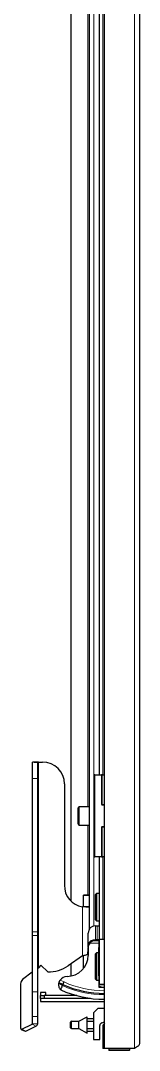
# Model space of a CAD drawing. Header units: millimetres. Extents: x -981 to 2790, y -1547 to 1219.
# Drawn here: x 838 to 902, y -1100 to -535 of the extents above; entities that cross this region are included whole.
import ezdxf

# ---------------------------------------------------------------- set-up
doc = ezdxf.new("R2010")
doc.units = ezdxf.units.MM

msp = doc.modelspace()

# ---------------------------------------------------------------- linework, layer by layer
at = {"color": 7, "linetype": 'Continuous', "lineweight": 25}
for p, q in [((883.4, -1098.72), (883.4, 656.28)), ((902.4, 653.68), (902.4, -1096.12)), ((874.9, 618.48), (874.9, -1033.48)), ((864.9, 575.4), (864.9, -1017.83)), ((880.4, -518.72), (880.4, -948.72)), ((846.92, -941.74), (843.92, -941.74)), ((843.92, -950.72), (843.92, -941.74)), ((844.88, -941.72), (847, -941.72)), ((846.92, -950.72), (846.92, -941.74)), ((847.22, -941.72), (847, -941.72)), ((847.22, -941.72), (849.51, -941.72)), ((843.92, -1034.77), (843.92, -950.72)), ((846.92, -1034.77), (846.92, -950.72)), ((877.9, -993.52), (877.9, -948.92)), ((878.1, -948.72), (881.7, -948.72)), ((882.1, -948.72), (881.7, -948.72)), ((881.9, -948.92), (881.9, -965.02)), ((882.1, -948.72), (883.4, -948.72)), ((861.51, -953.72), (861.51, -1009.22)), ((868.9, -972.26), (868.9, -966.82)), ((874.9, -966.22), (869.5, -966.22)), ((882.1, -965.22), (883.4, -965.22)), ((868.9, -975.62), (868.9, -972.26)), ((869.5, -976.22), (874.9, -976.22)), ((881.9, -977.42), (881.9, -993.52)), ((883.4, -977.22), (882.1, -977.22)), ((881.7, -993.72), (878.1, -993.72)), ((880.4, -993.72), (880.4, -1038.72)), ((881.7, -993.72), (882.1, -993.72)), ((883.4, -993.72), (882.1, -993.72)), ((874.9, -1014.68), (871.9, -1014.68)), ((871.9, -1014.82), (871.9, -1014.68)), ((871.9, -1020.97), (871.9, -1014.82)), ((878.9, -1013.72), (878.4, -1014.22)), ((878.4, -1021.22), (878.4, -1014.22)), ((880.4, -1013.72), (878.9, -1013.72)), ((878.9, -1013.72), (878.9, -1021.22)), ((874.9, -1020.97), (871.9, -1020.97)), ((878.4, -1028.22), (878.4, -1021.22)), ((878.9, -1021.22), (878.9, -1028.72)), ((878.4, -1028.22), (878.9, -1028.72)), ((878.4, -1031.42), (878.43, -1031.42)), ((878.4, -1031.42), (878.4, -1031.42)), ((878.43, -1031.42), (879.39, -1031.42)), ((878.9, -1028.72), (880.4, -1028.72)), ((879.39, -1031.42), (880.4, -1031.42)), ((843.92, -1036.77), (843.92, -1034.77)), ((843.92, -1067.66), (843.92, -1036.77)), ((846.92, -1036.77), (846.92, -1034.77)), ((846.92, -1067.66), (846.92, -1036.77)), ((874.4, -1041.36), (874.4, -1035.42)), ((874.4, -1041.35), (874.4, -1035.42)), ((874.3, -1043.75), (874.4, -1043.75)), ((874.3, -1043.88), (874.4, -1043.88)), ((874.3, -1043.88), (874.3, -1045.43)), ((874.4, -1043.42), (874.4, -1041.36)), ((874.4, -1043.42), (874.4, -1047.67)), ((878.4, -1039.42), (880.4, -1039.42)), ((880.2, -1046.32), (880.2, -1043.36)), ((880.2, -1043.36), (880.4, -1043.36)), ((880.4, -1038.72), (880.7, -1038.72)), ((880.4, -1063.42), (880.4, -1039.02)), ((880.7, -1038.72), (881.35, -1038.72)), ((881.35, -1038.72), (882.4, -1038.72)), ((882.4, -1038.72), (883.4, -1038.72)), ((871.3, -1047.92), (863.55, -1053.36)), ((871.9, -1054.83), (871.9, -1047.74)), ((874.29, -1045.57), (874.3, -1045.57)), ((874.3, -1045.43), (874.4, -1045.43)), ((874.3, -1045.57), (874.4, -1045.57)), ((874.3, -1045.64), (874.4, -1045.64)), ((874.3, -1045.77), (874.4, -1045.77)), ((874.3, -1046.77), (874.3, -1045.77)), ((874.3, -1047.27), (874.3, -1046.77)), ((874.3, -1046.77), (874.4, -1046.77)), ((874.3, -1047.27), (874.4, -1047.27)), ((878.9, -1046.22), (878.4, -1046.72)), ((878.4, -1053.72), (878.4, -1046.72)), ((880.2, -1046.22), (878.9, -1046.22)), ((878.9, -1046.22), (878.9, -1053.72)), ((880.2, -1046.32), (880.4, -1046.32)), ((880.2, -1048.31), (880.2, -1046.32)), ((880.2, -1048.31), (880.4, -1048.31)), ((880.2, -1049.67), (880.2, -1048.31)), ((848.51, -1053.08), (847.22, -1054.48)), ((852.45, -1056.72), (848.51, -1053.08)), ((864.9, -1052.41), (864.9, -1058.9)), ((878.4, -1060.72), (878.4, -1053.72)), ((878.9, -1053.72), (878.9, -1061.22)), ((880.18, -1049.76), (880.4, -1049.76)), ((880.2, -1052.92), (880.18, -1052.92)), ((880.2, -1049.67), (880.4, -1049.67)), ((880.2, -1051.33), (880.2, -1049.92)), ((880.2, -1051.33), (880.4, -1051.33)), ((880.2, -1052.37), (880.2, -1051.33)), ((880.2, -1052.37), (880.4, -1052.37)), ((880.2, -1054.25), (880.2, -1052.37)), ((880.2, -1054.25), (880.4, -1054.25)), ((880.2, -1055.05), (880.2, -1054.25)), ((880.2, -1055.05), (880.4, -1055.05)), ((843.74, -1056.87), (838.62, -1060.92)), ((878.4, -1060.72), (878.9, -1061.22)), ((880.2, -1058.86), (880.4, -1058.86)), ((837.53, -1063.15), (837.53, -1087.64)), ((860.67, -1063.6), (858.5, -1062.7)), ((878.9, -1061.22), (880.4, -1061.22)), ((880.4, -1065.22), (880.4, -1063.42)), ((881.15, -1064.92), (880.4, -1064.92)), ((883.4, -1065.22), (880.4, -1065.22)), ((883.4, -1063.72), (880.7, -1063.72)), ((882.2, -1065.22), (881.15, -1064.92)), ((843.92, -1081.18), (843.92, -1067.66)), ((846.92, -1081.18), (846.92, -1067.66)), ((848.3, -1067.92), (848.3, -1069.72)), ((851.3, -1067.92), (848.3, -1067.92)), ((848.3, -1071.22), (848.3, -1069.72)), ((848.3, -1069.72), (850.3, -1069.72)), ((850.3, -1071.22), (848.3, -1071.22)), ((848.3, -1071.22), (848.3, -1072.92)), ((850.3, -1069.72), (850.3, -1071.22)), ((868.27, -1069.72), (850.3, -1069.72)), ((875.79, -1071.22), (850.3, -1071.22)), ((851.3, -1069.72), (851.3, -1067.92)), ((848.3, -1072.92), (883.4, -1072.92)), ((879.8, -1076.72), (877.3, -1079.22)), ((883.4, -1076.72), (879.8, -1076.72)), ((843.92, -1085.19), (843.92, -1081.18)), ((846.92, -1085.19), (846.92, -1081.18)), ((869.3, -1083.75), (873.8, -1081.26)), ((873.8, -1083.82), (873.8, -1081.26)), ((873.8, -1082.26), (877.3, -1082.26)), ((877.3, -1079.22), (877.3, -1093.72)), ((837.79, -1088.18), (839.92, -1089.24)), ((838.24, -1088.15), (843.74, -1085.4)), ((840.36, -1089.21), (845.86, -1086.46)), ((864.8, -1087.26), (864.8, -1084.25)), ((865.3, -1083.75), (869.3, -1083.75)), ((865.3, -1087.76), (869.3, -1087.76)), ((869.3, -1087.76), (869.3, -1083.75)), ((869.3, -1087.76), (873.8, -1090.26)), ((873.8, -1083.76), (877.3, -1083.76)), ((873.8, -1087.69), (873.8, -1083.82)), ((873.8, -1090.26), (873.8, -1087.69)), ((873.8, -1087.76), (877.3, -1087.76)), ((880.8, -1093.72), (880.8, -1085.99)), ((881.89, -1084.55), (883.4, -1084.12)), ((883.4, -1084.75), (882.4, -1086.08)), ((882.4, -1086.08), (882.4, -1096.72)), ((873.8, -1089.26), (877.3, -1089.26)), ((877.3, -1093.72), (880.8, -1093.72)), ((882.4, -1096.72), (882.4, -1098.72)), ((883.4, -1096.72), (882.4, -1096.72)), ((883.4, -1098.72), (882.4, -1098.72)), ((899.8, -1098.72), (883.4, -1098.72)), ((885.65, -1098.72), (885.65, -1099.47)), ((896.9, -1099.72), (885.9, -1099.72)), ((897.15, -1099.47), (897.15, -1098.72))]:
    msp.add_line(p, q, dxfattribs=at)
at = {"color": 8, "linetype": 'Continuous', "lineweight": 18}
for p, q in [((899.8, -1098.72), (899.8, 656.28)), ((877.5, 618.48), (877.5, -1031.52)), ((874.3, -501.22), (874.3, -966.22)), ((882.4, -518.72), (882.4, -948.72)), ((847.22, -941.72), (847.22, -1054.48)), ((846.92, -950.72), (843.92, -950.72)), ((877.9, -948.92), (878.1, -948.92)), ((878.1, -948.72), (878.1, -948.92)), ((878.1, -948.92), (878.1, -993.52)), ((881.7, -948.92), (878.1, -948.92)), ((881.7, -948.72), (881.7, -948.92)), ((881.7, -965.02), (881.7, -948.92)), ((881.7, -948.92), (881.9, -948.92)), ((881.9, -948.92), (882.1, -948.92)), ((882.1, -948.72), (882.1, -948.92)), ((882.1, -948.92), (882.1, -965.02)), ((883.4, -948.92), (882.1, -948.92)), ((869.5, -966.22), (869.5, -972.4)), ((881.9, -965.02), (881.7, -965.02)), ((881.9, -965.02), (882.1, -965.02)), ((882.1, -965.02), (883.4, -965.02)), ((882.1, -965.22), (882.1, -965.02)), ((882.1, -965.22), (882.1, -965.42)), ((883.4, -965.42), (882.1, -965.42)), ((869.5, -972.4), (869.5, -976.22)), ((874.3, -976.22), (874.3, -1014.68)), ((881.7, -993.52), (881.7, -977.42)), ((881.7, -977.42), (881.9, -977.42)), ((882.1, -977.42), (881.9, -977.42)), ((882.1, -977.02), (883.4, -977.02)), ((882.1, -977.02), (882.1, -977.22)), ((882.1, -977.22), (882.1, -977.42)), ((883.4, -977.42), (882.1, -977.42)), ((882.1, -977.42), (882.1, -993.52)), ((878.1, -993.52), (877.9, -993.52)), ((878.1, -993.52), (881.7, -993.52)), ((878.1, -993.52), (878.1, -993.72)), ((881.7, -993.52), (881.9, -993.52)), ((881.7, -993.52), (881.7, -993.72)), ((882.1, -993.52), (881.9, -993.52)), ((882.1, -993.52), (882.1, -993.72)), ((882.1, -993.52), (883.4, -993.52)), ((882.4, -993.72), (882.4, -1038.72)), ((874.9, -1014.82), (871.9, -1014.82)), ((871.3, -1021.08), (871.3, -1047.92)), ((878.43, -1038.92), (878.43, -1031.42)), ((879.39, -1031.42), (879.39, -1038.92)), ((846.92, -1034.77), (843.92, -1034.77)), ((846.92, -1036.77), (843.92, -1036.77)), ((874.4, -1035.42), (874.4, -1035.42)), ((880.4, -1040.92), (875.28, -1040.92)), ((878.4, -1039.42), (878.4, -1038.92)), ((878.4, -1038.92), (878.43, -1038.92)), ((878.43, -1039.42), (878.43, -1038.92)), ((878.43, -1038.92), (879.39, -1038.92)), ((879.39, -1038.92), (880.42, -1038.92)), ((880.4, -1039.02), (880.7, -1039.02)), ((880.7, -1038.72), (880.7, -1039.02)), ((880.7, -1039.02), (880.7, -1063.42)), ((883.4, -1039.02), (880.7, -1039.02)), ((843.74, -1056.87), (843.74, -1085.4)), ((880.2, -1057.62), (880.4, -1057.62)), ((859.07, -1061.31), (861.26, -1062.22)), ((880.4, -1063.42), (880.7, -1063.42)), ((880.7, -1063.42), (883.4, -1063.42)), ((880.7, -1063.42), (880.7, -1063.72)), ((846.92, -1067.66), (843.92, -1067.66)), ((846.92, -1081.18), (843.92, -1081.18)), ((840.36, -1089.21), (838.24, -1088.15)), ((843.74, -1085.4), (845.86, -1086.46)), ((843.92, -1085.19), (846.92, -1085.19)), ((865.3, -1083.75), (865.3, -1087.76)), ((885.65, -1099.47), (897.15, -1099.47))]:
    msp.add_line(p, q, dxfattribs=at)
at = {"color": 7, "linetype": 'Continuous', "lineweight": 25, "flags": 128}
msp.add_lwpolyline([(837.53, -1087.64), (837.55, -1087.8), (837.59, -1087.94), (837.65, -1088.06), (837.74, -1088.15), (837.85, -1088.2), (837.97, -1088.22), (838.1, -1088.2), (838.24, -1088.15)], dxfattribs=at)
at = {"color": 7, "linetype": 'Continuous', "lineweight": 25}
for centre, radius, start, end in [((849.51, -953.72), 12, 0, 90), ((878.1, -948.92), 0.2, 90, 180), ((881.7, -948.92), 0.2, 0, 90), ((869.5, -966.82), 0.6, 90, 180), ((882.1, -965.02), 0.2, 180, 270), ((869.5, -975.62), 0.6, 180, 270), ((882.1, -977.42), 0.2, 90, 180), ((878.1, -993.52), 0.2, 180, 270), ((881.7, -993.52), 0.2, 270, 0), ((873.08, -1009.63), 11.58, 177.9311, 261.1412), ((878.4, -1035.42), 4, 90, 180), ((878.4, -1035.42), 4, 90, 180), ((878.4, -1043.42), 4, 141.3178, 180), ((880.7, -1039.02), 0.3, 90, 180), ((862.9, -1047.67), 11.5, 270, 0), ((852.45, -1036.72), 20, 270, 303.6901), ((862.9, -1063.67), 4.5, 90, 148.4318), ((840.54, -1063.24), 3.01, 129.6711, 178.3127), ((883.4, -1013.52), 55, 245.5859, 270), ((880.7, -1063.42), 0.3, 180, 270), ((883.4, -1013.52), 58.2, 245.7035, 270), ((843.65, -1085.15), 0.266, 289.1377, 351.5838), ((845.34, -1084.95), 1.59, 289.1377, 351.5838), ((865.3, -1084.25), 0.5, 90, 180), ((865.3, -1087.26), 0.5, 180, 270), ((882.3, -1085.99), 1.5, 106, 180), ((840.11, -1088.79), 0.489, 246.382, 300.8858), ((885.9, -1099.47), 0.25, 180, 270), ((896.9, -1099.47), 0.25, 270, 0)]:
    msp.add_arc(centre, radius, start, end, dxfattribs=at)
at = {"color": 8, "linetype": 'Continuous', "lineweight": 18}
for centre, radius, start, end in [((882.1, -965.02), 0.4, 180, 270), ((882.1, -977.42), 0.4, 90, 180), ((878.4, -1043.42), 4.5, 90, 152.7195), ((878.9, -1038.93), 0.491, 271.1559, 1.111), ((883.4, -1013.52), 55.65, 245.6084, 270), ((883.4, -1013.52), 53.5, 245.559, 270)]:
    msp.add_arc(centre, radius, start, end, dxfattribs=at)
at = {"color": 7, "linetype": 'Continuous', "lineweight": 25}
for points in [[(844.88, -941.72), (844.74, -941.72), (844.45, -941.72), (844.15, -941.73), (843.95, -941.74), (843.93, -941.74), (843.92, -941.74)], [(847, -941.72), (846.99, -941.72), (846.96, -941.72), (846.94, -941.73), (846.92, -941.74), (846.92, -941.74), (846.92, -941.74)], [(874.6, -1021.22), (874.44, -1021.2), (874.11, -1021.18), (873.3, -1021.15), (872.35, -1021.11), (871.65, -1021.09), (871.3, -1021.08)], [(874.9, -1020.97), (874.89, -1021.01), (874.86, -1021.09), (874.69, -1021.17), (874.6, -1021.22)], [(846.92, -1056.01), (846.94, -1055.75), (846.97, -1055.24), (847.14, -1054.73), (847.22, -1054.48)], [(843.74, -1056.87), (843.77, -1056.85), (843.82, -1056.81), (843.87, -1056.73), (843.91, -1056.65), (843.91, -1056.59), (843.92, -1056.57)]]:
    msp.add_open_spline(points, degree=3, dxfattribs=at)
for points, knots in [([(874.3, -1043.75), (874.3, -1043.75), (874.3, -1043.75), (874.3, -1043.78), (874.3, -1043.83), (874.3, -1043.86), (874.3, -1043.88)], [0, 0, 0, 0, 0.280836, 0.55925, 0.779182, 1, 1, 1, 1]), ([(874.4, -1043.35), (874.4, -1043.35), (874.4, -1043.34), (874.4, -1043.34), (874.4, -1043.32), (874.4, -1043.24), (874.4, -1042.91), (874.4, -1042.28), (874.4, -1041.68), (874.4, -1041.35)], [0, 0, 0, 0, 0.00167, 0.003889, 0.009531, 0.034361, 0.132751, 0.526214, 1, 1, 1, 1]), ([(875.28, -1040.92), (875.45, -1040.73), (875.87, -1040.26), (876.82, -1039.68), (877.71, -1039.44), (878.28, -1039.42), (878.4, -1039.42), (878.4, -1039.42)], [0, 0, 0, 0, 0.19414, 0.485275, 0.898779, 0.996769, 1, 1, 1, 1]), ([(871.3, -1047.92), (871.65, -1047.82), (872.35, -1047.62), (873.3, -1047.32), (874, -1047.06), (874.27, -1046.9), (874.37, -1046.85)], [0, 0, 0, 0, 0.2798129, 0.5596257, 0.8394386, 1, 1, 1, 1]), ([(874.3, -1045.43), (874.3, -1045.45), (874.3, -1045.49), (874.3, -1045.54), (874.3, -1045.56), (874.3, -1045.57), (874.3, -1045.57)], [0, 0, 0, 0, 0.2809531, 0.5593907, 0.7790729, 1, 1, 1, 1]), ([(874.3, -1045.5), (874.3, -1045.52), (874.3, -1045.57), (874.3, -1045.63), (874.3, -1045.64), (874.3, -1045.64)], [0, 0, 0, 0, 0.280801, 0.559621, 1, 1, 1, 1]), ([(880.2, -1057.62), (880.2, -1057.25), (880.2, -1056.55), (880.2, -1055.7), (880.2, -1055.25), (880.2, -1055.22)], [0, 0, 0, 0, 0.522437, 0.975649, 1, 1, 1, 1]), ([(880.2, -1058.86), (880.2, -1058.68), (880.2, -1058.34), (880.2, -1057.85), (880.2, -1057.62)], [0, 0, 0, 0, 0.5368, 1, 1, 1, 1]), ([(859.45, -1066.55), (859.42, -1066.53), (859.34, -1066.43), (858.88, -1065.79), (858.36, -1064.59), (858.43, -1063.43), (858.46, -1062.94)], [0, 0, 0, 0, 0.101651, 0.345128, 0.729048, 1, 1, 1, 1]), ([(858.5, -1062.7), (858.49, -1062.76), (858.48, -1062.83), (858.46, -1062.92), (858.46, -1062.94)], [0, 0, 0, 0, 0.789403, 1, 1, 1, 1]), ([(860.42, -1064.2), (860.42, -1064.2), (860.42, -1064.19), (860.42, -1064.18), (860.4, -1064.15), (860.28, -1064.05), (859.79, -1063.73), (859.15, -1063.35), (858.61, -1063.03), (858.46, -1062.94)], [0, 0, 0, 0, 0.003748, 0.008698, 0.018275, 0.054741, 0.199177, 0.774578, 1, 1, 1, 1]), ([(858.5, -1062.7), (858.51, -1062.69), (858.52, -1062.66), (858.58, -1062.41), (858.7, -1062.05), (858.87, -1061.66), (859.01, -1061.41), (859.07, -1061.31)], [0, 0, 0, 0, 0.2129, 0.425707, 0.640613, 0.853382, 1, 1, 1, 1]), ([(859.44, -1066.55), (859.46, -1066.51), (859.5, -1066.41), (859.74, -1065.85), (860.06, -1065.05), (860.32, -1064.43), (860.42, -1064.2)], [0, 0, 0, 0, 0.237351, 0.529954, 0.830331, 1, 1, 1, 1]), ([(860.67, -1063.6), (860.67, -1063.58), (860.69, -1063.55), (860.79, -1063.32), (860.94, -1062.97), (861.1, -1062.59), (861.21, -1062.34), (861.26, -1062.24), (861.26, -1062.22)], [0, 0, 0, 0, 0.214635, 0.429269, 0.643917, 0.858595, 0.982146, 1, 1, 1, 1]), ([(902.4, -1096.12), (902.37, -1096.3), (902.31, -1096.7), (901.78, -1097.33), (900.91, -1098.01), (900.18, -1098.48), (899.8, -1098.72)], [0, 0, 0, 0, 0.211353, 0.466168, 0.72109, 1, 1, 1, 1])]:
    msp.add_open_spline(points, degree=3, knots=knots, dxfattribs=at)

doc.saveas('drawing.dxf')
